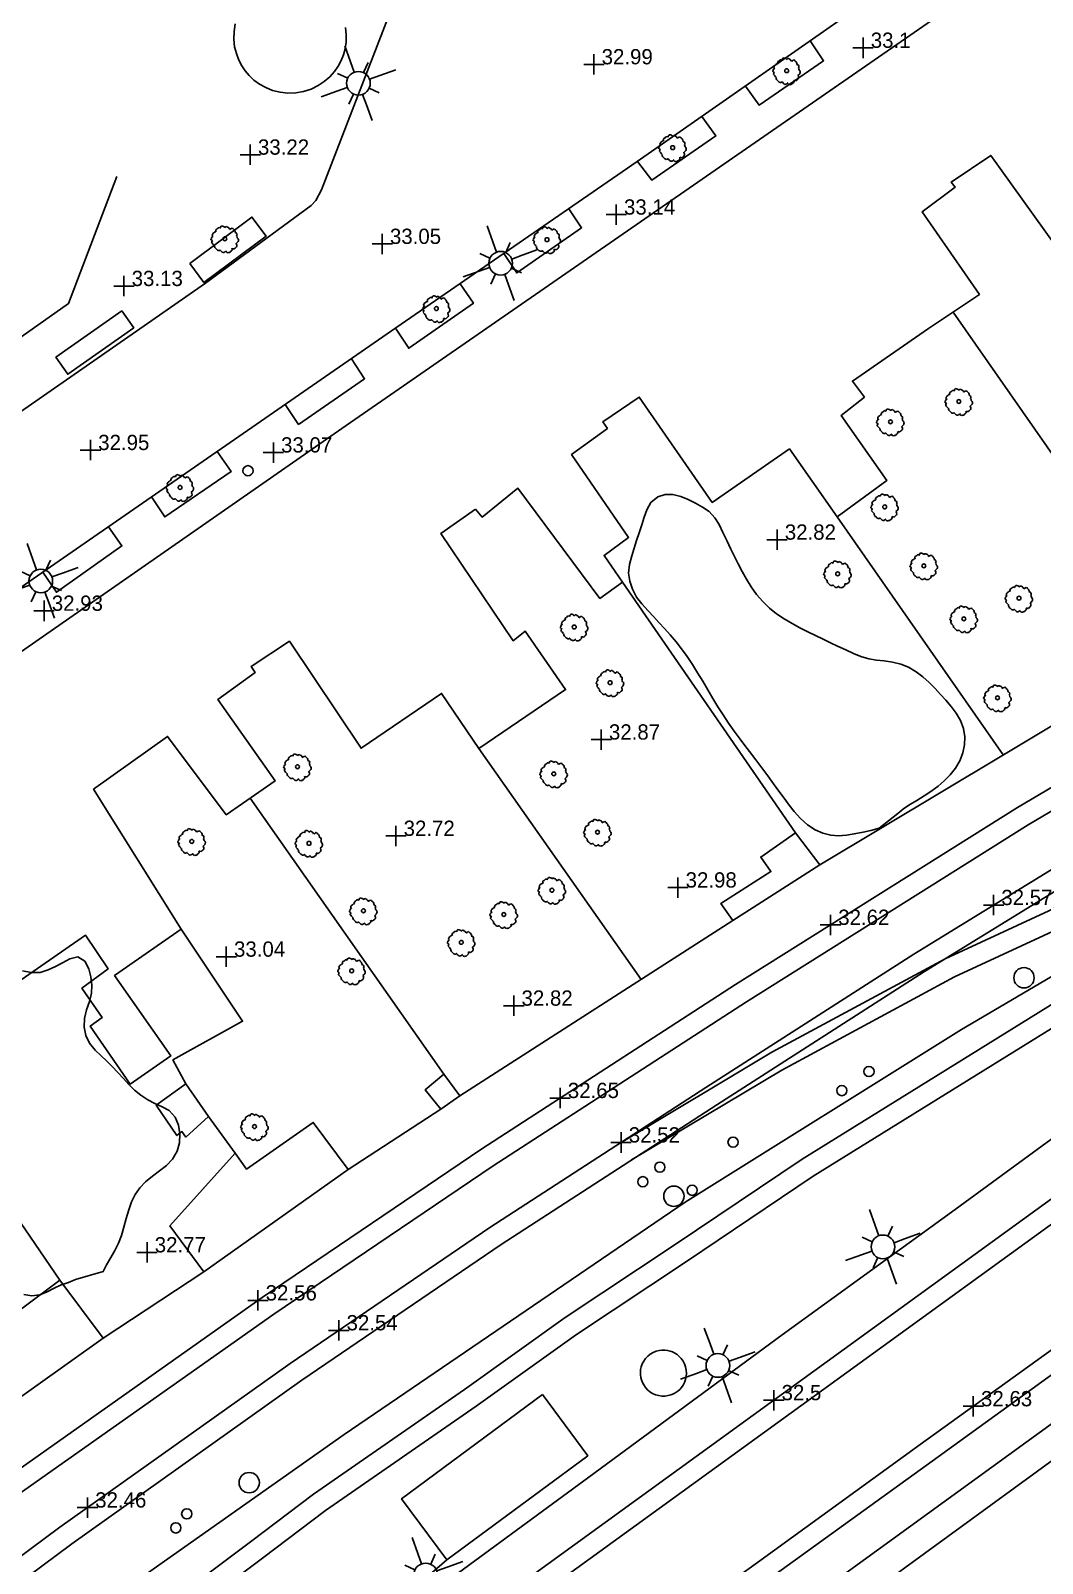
# Model space of a CAD drawing. Extents: x 471511 to 473316, y 4381952 to 4383346.
# Drawn here: x 472821.9 to 472871.5, y 4383103.2 to 4383178.4 of the extents above; entities that cross this region are included whole.
import ezdxf

# ---------------------------------------------------------------- set-up
doc = ezdxf.new("R2010")
doc.units = 0
doc.header["$LTSCALE"] = 4
doc.header["$MEASUREMENT"] = 0
doc.header["$PDMODE"] = 2
doc.header["$PDSIZE"] = 0.5
doc.layers.get('0').update_dxf_attribs({"linetype": 'CONTINUOUS'})
for name, color, linetype in [('222', 7, 'CONTINUOUS'), ('400', 7, 'CONTINUOUS'), ('410', 201, 'CONTINUOUS'), ('411', 12, 'CONTINUOUS'), ('440', 7, 'CONTINUOUS'), ('444', 7, 'CONTINUOUS'), ('505', 60, 'CONTINUOUS'), ('7101', 7, 'CONTINUOUS'), ('7202', 7, 'CONTINUOUS'), ('7400', 2, 'CONTINUOUS'), ('7440', 7, 'CONTINUOUS'), ('7515', 53, 'CONTINUOUS')]:
    doc.layers.add(name, color=color, linetype=linetype)

# ---------------------------------------------------------------- blocks, each defined once
blk = doc.blocks.new('POSTE')
at = {"color": 7}
blk.add_circle((0, 0), 0.5, dxfattribs=at)
blk = doc.blocks.new('FAROLA')
at = {"color": 7}
for p, q in [((0.43, 1.04), (0.75, 1.8)), ((-0.43, 1.04), (-0.22, 0.54)), ((0.43, 1.04), (0.22, 0.54)), ((-1.04, 0.43), (-1.8, 0.75)), ((-1.04, 0.43), (-0.54, 0.22)), ((1.04, 0.43), (0.54, 0.22)), ((-1.04, -0.43), (-0.54, -0.22)), ((-0.43, -1.04), (-0.22, -0.54)), ((0.43, -1.04), (0.22, -0.54)), ((1.04, -0.43), (0.54, -0.22)), ((1.04, -0.43), (1.8, -0.75)), ((-0.43, -1.04), (-0.75, -1.8))]:
    blk.add_line(p, q, dxfattribs=at)
blk.add_circle((0, 0), 0.58, dxfattribs=at)
blk = doc.blocks.new('ARBOL')
at = {"color": 3}
for p, q in [((-1.26, 0.07), (-1.27, -0.01)), ((-1.23, 0.15), (-1.26, 0.07)), ((-1.17, 0.24), (-1.23, 0.15)), ((-1.18, 0.48), (-1.21, 0.39)), ((-1.21, 0.39), (-1.2, 0.31)), ((-1.2, 0.31), (-1.16, 0.22)), ((-1.11, 0.55), (-1.18, 0.48)), ((-1.03, 0.59), (-1.11, 0.55)), ((-1.01, 0.67), (-1.03, 0.59)), ((-0.96, 0.76), (-1.01, 0.67)), ((-0.92, 0.97), (-0.96, 0.88)), ((-0.96, 0.88), (-0.96, 0.7)), ((-0.85, 1.04), (-0.92, 0.97)), ((-0.77, 1.08), (-0.85, 1.04)), ((-0.7, 1.09), (-0.77, 1.08)), ((-0.5, 1.09), (-0.7, 1.09)), ((-0.49, 1.11), (-0.5, 1.08)), ((-0.46, 1.23), (-0.49, 1.11)), ((-0.38, 1.32), (-0.46, 1.23)), ((-0.31, 1.35), (-0.38, 1.32)), ((-0.23, 1.36), (-0.31, 1.35)), ((-0.11, 1.36), (-0.23, 1.36)), ((0, 1.35), (-0.11, 1.36)), ((0.07, 1.26), (0, 1.35)), ((0.12, 1.18), (0.07, 1.26)), ((0.17, 1.25), (0.12, 1.16)), ((0.12, 1.16), (0.12, 1.16)), ((0.24, 1.31), (0.17, 1.25)), ((0.32, 1.32), (0.24, 1.31)), ((0.39, 1.31), (0.32, 1.32)), ((0.55, 1.31), (0.39, 1.31)), ((0.62, 1.26), (0.55, 1.31)), ((0.7, 1.22), (0.62, 1.26)), ((0.76, 1.14), (0.7, 1.22)), ((0.77, 0.97), (0.7, 0.98)), ((0.77, 1.05), (0.76, 1.14)), ((0.77, 0.97), (0.77, 1.05)), ((0.86, 0.95), (0.77, 0.97)), ((0.96, 0.93), (0.86, 0.95)), ((1.03, 0.87), (0.96, 0.93)), ((1.07, 0.79), (1.03, 0.87)), ((1.08, 0.7), (1.07, 0.79)), ((1.1, 0.49), (1.07, 0.51)), ((1.08, 0.6), (1.08, 0.7)), ((1.09, 0.52), (1.08, 0.6)), ((1.17, 0.48), (1.1, 0.49)), ((1.25, 0.41), (1.17, 0.48)), ((1.29, 0.32), (1.25, 0.41)), ((1.3, 0.24), (1.29, 0.32)), ((1.3, 0.15), (1.3, 0.24)), ((1.31, 0.06), (1.3, 0.15)), ((1.31, -0.03), (1.31, 0.06)), ((-1.27, -0.01), (-1.26, -0.13)), ((-1.26, -0.13), (-1.26, -0.21)), ((-1.26, -0.21), (-1.23, -0.3)), ((-1.23, -0.3), (-1.16, -0.32)), ((-1.16, -0.32), (-1.08, -0.34)), ((-1.08, -0.34), (-1.01, -0.35)), ((-1.01, -0.35), (-0.95, -0.35)), ((-0.96, -0.38), (-1.01, -0.49)), ((-1.01, -0.49), (-1, -0.58)), ((-1, -0.58), (-0.96, -0.66)), ((-0.96, -0.66), (-0.96, -0.74)), ((-0.96, -0.74), (-0.88, -0.8)), ((-0.88, -0.8), (-0.8, -0.81)), ((-0.8, -0.81), (-0.72, -0.81)), ((-0.76, -0.81), (-0.75, -0.9)), ((-0.75, -0.9), (-0.73, -0.98)), ((-0.73, -0.98), (-0.68, -1.07)), ((-0.68, -1.07), (-0.61, -1.15)), ((-0.61, -1.15), (-0.53, -1.14)), ((-0.53, -1.14), (-0.45, -1.12)), ((-0.45, -1.12), (-0.37, -1.07)), ((-0.37, -1.05), (-0.37, -1.15)), ((-0.37, -1.15), (-0.27, -1.21)), ((-0.27, -1.21), (-0.19, -1.22)), ((-0.19, -1.22), (-0.07, -1.22)), ((-0.07, -1.22), (0.01, -1.25)), ((0.01, -1.25), (0.08, -1.22)), ((0.08, -1.22), (0.16, -1.16)), ((0.16, -1.16), (0.18, -1.08)), ((0.18, -1.11), (0.25, -1.15)), ((0.25, -1.15), (0.32, -1.16)), ((0.32, -1.16), (0.4, -1.16)), ((0.4, -1.16), (0.47, -1.18)), ((0.47, -1.18), (0.55, -1.16)), ((0.55, -1.16), (0.62, -1.14)), ((0.62, -1.14), (0.7, -1.09)), ((0.7, -1.09), (0.75, -0.93)), ((0.78, -0.99), (0.74, -0.96)), ((0.85, -0.98), (0.78, -0.99)), ((0.93, -0.93), (0.85, -0.98)), ((1.02, -0.92), (0.93, -0.93)), ((1.06, -0.69), (0.98, -0.69)), ((1.06, -0.85), (1.02, -0.92)), ((1.03, -0.69), (1.05, -0.77)), ((1.05, -0.77), (1.06, -0.85)), ((1.13, -0.65), (1.06, -0.69)), ((1.2, -0.61), (1.13, -0.65)), ((1.2, -0.21), (1.27, -0.14)), ((1.2, -0.6), (1.21, -0.59)), ((1.22, -0.31), (1.21, -0.23)), ((1.21, -0.41), (1.22, -0.31)), ((1.21, -0.51), (1.21, -0.41)), ((1.21, -0.59), (1.21, -0.51)), ((1.27, -0.14), (1.31, -0.03))]:
    blk.add_line(p, q, dxfattribs=at)
at = {"color": 25}
blk.add_circle((0, 0), 0.19, dxfattribs=at)
blk = doc.blocks.new('MOJON')
blk.add_circle((0, 0), 0.25)
blk = doc.blocks.new('COTA')
at = {"color": 7}
blk.add_point((0, 0), dxfattribs=at)

msp = doc.modelspace()

# ---------------------------------------------------------------- linework, layer by layer
at = {"layer": '222'}
for points in [[(472815.189, 4383103.31, 32.518), (472820.44, 4383107.182, 32.453), (472833.226, 4383116.214, 32.563), (472844.002, 4383123.513, 32.672), (472856.458, 4383131.572, 32.61), (472870.294, 4383140.259, 32.641), (472885.583, 4383149.289, 32.727), (472903.059, 4383159.114, 32.704), (472919.701, 4383167.943, 32.75), (472942.902, 4383179.392, 32.837), (472966.181, 4383189.915, 32.782), (472988.746, 4383199.301, 32.829), (473016.248, 4383209.621, 32.797), (473040.034, 4383217.673, 32.86), (473065.823, 4383226.123, 32.891), (473090.283, 4383234.048, 32.97), (473100.153, 4383237.22, 32.97)], [(472815.832, 4383102.542, 32.517), (472821.025, 4383106.371, 32.453), (472833.795, 4383115.391, 32.562), (472844.554, 4383122.68, 32.672), (472856.995, 4383130.729, 32.61), (472870.814, 4383139.405, 32.641), (472886.082, 4383148.422, 32.727), (472903.539, 4383158.237, 32.704), (472920.157, 4383167.053, 32.751), (472943.329, 4383178.488, 32.837), (472966.579, 4383188.997, 32.782), (472989.113, 4383198.371, 32.829), (473016.584, 4383208.679, 32.797), (473040.35, 4383216.724, 32.86), (473066.132, 4383225.172, 32.891), (473090.59, 4383233.096, 32.97), (473102.449, 4383236.907, 32.97)], [(473103.439, 4383234.66, 32.954), (473088.982, 4383229.896, 32.829), (473081.053, 4383227.431, 32.938), (473067.068, 4383222.928, 32.829), (473051.401, 4383217.837, 32.891), (473036.984, 4383213.058, 32.891), (473016.232, 4383205.976, 32.75), (472996.513, 4383198.642, 32.79), (472977.567, 4383191.102, 32.758), (472955.586, 4383181.467, 32.68), (472933.17, 4383170.871, 32.68), (472916.952, 4383162.593, 32.657), (472899.552, 4383153.194, 32.476), (472879.884, 4383142.082, 32.57), (472865.208, 4383133.066, 32.57), (472854.998, 4383126.517, 32.539), (472844.4, 4383119.644, 32.492), (472834.597, 4383112.974, 32.555), (472823.295, 4383104.936, 32.445), (472817.458, 4383100.596, 32.418)], [(473103.752, 4383233.71, 32.954), (473089.287, 4383228.943, 32.829), (473081.355, 4383226.478, 32.938), (473067.375, 4383221.976, 32.829), (473051.713, 4383216.887, 32.891), (473037.303, 4383212.11, 32.891), (473016.568, 4383205.034, 32.751), (472996.872, 4383197.709, 32.79), (472977.952, 4383190.179, 32.758), (472956.001, 4383180.556, 32.68), (472933.611, 4383169.973, 32.68), (472917.417, 4383161.708, 32.656), (472900.036, 4383152.319, 32.476), (472880.392, 4383141.22, 32.57), (472865.74, 4383132.219, 32.57), (472855.54, 4383125.676, 32.539), (472844.954, 4383118.811, 32.492), (472835.168, 4383112.153, 32.555), (472823.883, 4383104.127, 32.445), (472818.101, 4383099.827, 32.418)], [(472974.716, 4383159.252, 32.49), (472965.225, 4383158.704, 32.381), (472957.964, 4383158.29, 32.412), (472952.87, 4383157.729, 32.412), (472948.175, 4383156.918, 32.381), (472939.803, 4383155.472, 32.381), (472933.333, 4383154.203, 32.428), (472929.49, 4383153.423, 32.365), (472927.559, 4383152.965, 32.349), (472925.4, 4383152.433, 32.396), (472922.67, 4383151.527, 32.396), (472920.651, 4383150.853, 32.396), (472917.165, 4383149.547, 32.506), (472912.075, 4383147.289, 32.428), (472908.906, 4383145.814, 32.428), (472906.492, 4383144.594, 32.428), (472902.279, 4383142.221, 32.428), (472899.952, 4383140.924, 32.6), (472896.396, 4383138.67, 32.576), (472891.741, 4383135.475, 32.576), (472884.684, 4383130.309, 32.545), (472875.807, 4383123.828, 32.514), (472871.202, 4383120.498, 32.451), (472840.652, 4383098.346, 32.561)], [(472974.773, 4383158.253, 32.49), (472965.282, 4383157.706, 32.381), (472958.047, 4383157.293, 32.412), (472953.01, 4383156.738, 32.412), (472948.345, 4383155.932, 32.381), (472939.984, 4383154.488, 32.381), (472933.529, 4383153.222, 32.428), (472929.705, 4383152.446, 32.365), (472927.794, 4383151.993, 32.349), (472925.677, 4383151.471, 32.395), (472922.986, 4383150.579, 32.396), (472920.985, 4383149.91, 32.397), (472917.543, 4383148.621, 32.505), (472912.489, 4383146.379, 32.428), (472909.343, 4383144.914, 32.428), (472906.963, 4383143.711, 32.428), (472902.768, 4383141.348, 32.428), (472900.464, 4383140.065, 32.6), (472896.947, 4383137.835, 32.576), (472892.32, 4383134.66, 32.576), (472885.274, 4383129.502, 32.545), (472876.395, 4383123.019, 32.514), (472871.789, 4383119.688, 32.451), (472841.239, 4383097.536, 32.561)], [(472950.393, 4383157.301, 32.395), (472946.466, 4383156.487, 32.453), (472943.94, 4383155.971, 32.453), (472941.407, 4383155.288, 32.381), (472938.476, 4383154.56, 32.424), (472935.54, 4383153.596, 32.439), (472932.258, 4383152.548, 32.453), (472929.883, 4383151.702, 32.439), (472927.283, 4383150.721, 32.439), (472924.733, 4383149.597, 32.439), (472921.255, 4383148, 32.439), (472918.375, 4383146.477, 32.453), (472915.729, 4383145.019, 32.439), (472913.413, 4383143.632, 32.453), (472906.643, 4383138.973, 32.439), (472903.129, 4383136.317, 32.569), (472898.571, 4383132.99, 32.555), (472892.337, 4383128.453, 32.613), (472882.894, 4383121.552, 32.497), (472875.051, 4383115.87, 32.562), (472865.521, 4383108.99, 32.649), (472857.529, 4383103.206, 32.649), (472844.113, 4383093.557, 32.563)], [(472950.596, 4383156.322, 32.395), (472946.668, 4383155.507, 32.453), (472944.171, 4383154.997, 32.453), (472941.658, 4383154.32, 32.381), (472938.753, 4383153.598, 32.424), (472935.848, 4383152.644, 32.439), (472932.578, 4383151.601, 32.453), (472930.227, 4383150.763, 32.439), (472927.661, 4383149.795, 32.439), (472925.144, 4383148.685, 32.439), (472921.698, 4383147.103, 32.439), (472918.85, 4383145.597, 32.453), (472916.227, 4383144.152, 32.439), (472913.954, 4383142.79, 32.453), (472907.228, 4383138.162, 32.44), (472903.725, 4383135.514, 32.569), (472899.16, 4383132.182, 32.555), (472892.926, 4383127.645, 32.613), (472883.482, 4383120.743, 32.497), (472875.637, 4383115.059, 32.562), (472866.107, 4383108.18, 32.649), (472858.114, 4383102.396, 32.649), (472844.703, 4383092.75, 32.563)], [(472850.839, 4383123.819, 32.521), (472858.243, 4383128.246, 32.505), (472866.752, 4383132.841, 32.57), (472874.478, 4383136.417, 32.476), (472886.843, 4383141.38, 32.617), (472894.645, 4383144.451, 32.602), (472898.494, 4383146.117, 32.602), (472902.409, 4383147.986, 32.57), (472908.176, 4383150.983, 32.523), (472910.428, 4383152.108, 32.602), (472916.163, 4383154.575, 32.555)], [(472913.572, 4383153.848, 32.545), (472900.989, 4383147.009, 32.577), (472890.969, 4383141.498, 32.514), (472879.688, 4383135.147, 32.561), (472873.424, 4383131.495, 32.498), (472859.724, 4383123.005, 32.53), (472853.494, 4383118.805, 32.498), (472848.093, 4383115.228, 32.467), (472843.154, 4383111.704, 32.467), (472835.738, 4383106.559, 32.467), (472832.643, 4383104.217, 32.467), (472829.83, 4383102.106, 32.467)], [(472851.352, 4383122.961, 32.521), (472858.737, 4383127.377, 32.505), (472867.2, 4383131.946, 32.57), (472874.874, 4383135.499, 32.477), (472887.212, 4383140.451, 32.617), (472895.027, 4383143.527, 32.602), (472898.908, 4383145.206, 32.602), (472902.855, 4383147.091, 32.57), (472908.63, 4383150.092, 32.524), (472910.849, 4383151.201, 32.601), (472916.528, 4383153.643, 32.555)], [(472914.052, 4383152.971, 32.545), (472901.468, 4383146.132, 32.577), (472891.455, 4383140.624, 32.514), (472880.185, 4383134.279, 32.561), (472873.939, 4383130.638, 32.498), (472860.267, 4383122.165, 32.53), (472854.05, 4383117.974, 32.498), (472848.659, 4383114.403, 32.467), (472843.729, 4383110.886, 32.467), (472836.325, 4383105.749, 32.467), (472833.245, 4383103.418, 32.467), (472830.432, 4383101.307, 32.467)]]:
    msp.add_polyline3d(points, dxfattribs=at)
at = {"layer": '400'}
for points in [[(472818.766, 4383146.084, 36.972), (472837.131, 4383158.861, 36.972), (472855.458, 4383171.543, 36.972), (472894.74, 4383198.737, 36.856)], [(472872.687, 4383167.11, 36.53), (472868.983, 4383172.265, 36.414), (472867.049, 4383170.962, 36.138), (472867.234, 4383170.709, 36.588), (472865.622, 4383169.499, 35.914), (472868.424, 4383165.442, 35.631), (472865.932, 4383163.778, 35.529), (472862.193, 4383161.193, 35.428), (472862.783, 4383160.408, 36.138), (472861.64, 4383159.496, 35.283), (472863.881, 4383156.309, 35.254), (472861.439, 4383154.531, 35.254), (472859.104, 4383157.859, 35.355), (472855.312, 4383155.237, 36.646), (472851.735, 4383160.406, 36.385), (472849.947, 4383159.199, 36.53), (472850.166, 4383158.868, 36.53), (472848.408, 4383157.586, 35.37), (472851.21, 4383153.521, 35.674), (472850.007, 4383152.632, 35.239), (472850.916, 4383151.322, 35.007), (472849.798, 4383150.528, 34.92), (472845.774, 4383155.932, 36.356), (472844.028, 4383154.513, 36.356), (472843.697, 4383154.898, 36.298)], [(472843.697, 4383154.898, 36.298), (472841.996, 4383153.715, 36.298), (472845.545, 4383148.449, 35.935), (472846.139, 4383148.91, 36.015), (472848.118, 4383146.046, 35.877), (472843.858, 4383143.158, 35.805), (472842.032, 4383145.864, 35.747), (472838.082, 4383143.167, 36.486), (472834.565, 4383148.424, 36.225), (472832.682, 4383147.176, 36.428), (472832.874, 4383146.882, 36.341), (472831.055, 4383145.568, 35.689), (472833.856, 4383141.565, 35.602), (472831.46, 4383139.907, 35.341), (472828.583, 4383143.747, 35.587), (472824.952, 4383141.155, 36.914), (472829.254, 4383134.283, 35.058), (472825.976, 4383132.009, 35.058), (472828.735, 4383128.068, 34.754), (472826.752, 4383126.689, 34.674), (472824.785, 4383129.532, 34.609), (472825.373, 4383129.957, 34.623), (472824.38, 4383131.393, 34.623), (472825.663, 4383132.34, 34.971), (472824.549, 4383134.001, 35.044), (472820.802, 4383131.398, 36.494)]]:
    msp.add_polyline3d(points, dxfattribs=at)
for points in [[(472860.601, 4383137.447, 34.58), (472856.325, 4383134.721, 33.797), (472855.739, 4383135.553, 33.913), (472858.19, 4383137.12, 34.449), (472857.697, 4383137.826, 34.449), (472859.407, 4383139.016, 34.609)], [(472842.147, 4383127.178, 34.906), (472842.933, 4383126.112, 34.906), (472841.992, 4383125.449, 34.891), (472841.22, 4383126.399, 34.775)], [(472830.583, 4383125.091, 34.614), (472829.476, 4383126.693, 34.527), (472828.022, 4383125.651, 34.28), (472829.043, 4383124.159, 34.295), (472829.288, 4383124.353, 34.338), (472829.479, 4383124.086, 34.338)], [(472837.452, 4383122.487, 35.769), (472830.355, 4383117.475, 34.427), (472828.693, 4383119.731, 34.007), (472831.892, 4383123.303, 34.601), (472832.455, 4383122.505, 34.601), (472835.732, 4383124.809, 34.906)], [(472825.423, 4383114.219, 34.645), (472816.794, 4383108.076, 34.601), (472815.312, 4383110.222, 34.601), (472816.324, 4383110.927, 34.601), (472813.332, 4383115.138, 35.268), (472818.965, 4383119.369, 35.268), (472821.349, 4383115.605, 34.34), (472823.29, 4383117.059, 34.369)], [(472846.986, 4383111.443, 36.14), (472840.069, 4383106.335, 36.14), (472842.284, 4383103.336, 35.184), (472849.201, 4383108.443, 35.263)]]:
    msp.add_polyline3d(points, close=True, dxfattribs=at)
at = {"layer": '410'}
for points in [[(472826.093, 4383171.236, 35.487), (472823.72, 4383164.992, 34.979), (472818.471, 4383161.309, 35.139)], [(472867.136, 4383164.582, 34.418), (472878.555, 4383148.22, 34.432)], [(472903.827, 4383162.542, 34.507), (472887.439, 4383153.494, 34.536), (472878.519, 4383148.199, 34.645), (472869.521, 4383142.797, 34.5), (472860.601, 4383137.447, 34.522)], [(472861.439, 4383154.531, 34.483), (472869.598, 4383142.843, 34.664)], [(472850.916, 4383151.322, 34.541), (472859.407, 4383139.016, 34.759)], [(472843.858, 4383143.158, 34.657), (472851.82, 4383131.825, 34.672)], [(472832.636, 4383140.721, 34.657), (472842.147, 4383127.178, 34.715)], [(472829.254, 4383134.283, 34.759), (472832.264, 4383129.773, 34.715), (472828.842, 4383127.871, 34.686), (472829.476, 4383126.693, 34.657)], [(472856.325, 4383134.721, 34.253), (472842.933, 4383126.112, 34.413)], [(472874.704, 4383133.573, 34.049), (472867.556, 4383129.369, 34.049), (472853.98, 4383120.892, 33.955), (472837.245, 4383109.481, 34.206), (472824.046, 4383100.18, 33.877)], [(472816.785, 4383126.578, 34.541), (472823.29, 4383117.059, 34.541)], [(472841.992, 4383125.449, 34.833), (472837.452, 4383122.487, 34.746)], [(472830.583, 4383125.091, 34.657), (472831.892, 4383123.303, 34.657)], [(472830.355, 4383117.475, 34.645), (472825.423, 4383114.219, 34.79)]]:
    msp.add_polyline3d(points, dxfattribs=at)
at = {"layer": '411'}
for points in [[(472899.362, 4383209.769, 33.497), (472898.61, 4383209.923, 33.511), (472898.121, 4383209.849, 33.511), (472897.336, 4383209.314, 33.511), (472897.053, 4383208.963, 33.511), (472896.831, 4383208.328, 33.497), (472894.366, 4383201.626, 33.446), (472888.816, 4383197.781, 33.272), (472874.18, 4383187.643, 33.265), (472862.352, 4383179.443, 33.17), (472851.632, 4383171.962, 33.04), (472839.789, 4383163.799, 33.083), (472822.405, 4383151.773, 32.902), (472800.104, 4383136.339, 32.953)], [(472812.046, 4383153.212, 32.891), (472830.438, 4383166.002, 32.986), (472835.623, 4383169.805, 33.044), (472835.861, 4383170.048, 32.942), (472836.134, 4383170.582, 32.957), (472839.43, 4383179.086, 33.123), (472839.508, 4383179.436, 33.098)], [(472831.905, 4383178.724, 33.055), (472831.843, 4383178.344, 33.055), (472831.833, 4383177.968, 33.056), (472831.873, 4383177.604, 33.057), (472831.956, 4383177.263, 33.059), (472832.076, 4383176.949, 33.062), (472832.224, 4383176.666, 33.065), (472832.393, 4383176.416, 33.068), (472832.588, 4383176.186, 33.072), (472832.821, 4383175.968, 33.076), (472833.091, 4383175.768, 33.08), (472833.398, 4383175.596, 33.085), (472833.738, 4383175.46, 33.091), (472834.103, 4383175.369, 33.097), (472834.485, 4383175.327, 33.103), (472834.874, 4383175.34, 33.108), (472835.258, 4383175.407, 33.114), (472835.625, 4383175.526, 33.119), (472835.967, 4383175.692, 33.124), (472836.274, 4383175.897, 33.128), (472836.542, 4383176.132, 33.132), (472836.769, 4383176.388, 33.134), (472836.953, 4383176.656, 33.137), (472837.097, 4383176.927, 33.138), (472837.208, 4383177.204, 33.139), (472837.291, 4383177.506, 33.14), (472837.341, 4383177.833, 33.139), (472837.351, 4383178.179, 33.139), (472837.315, 4383178.539, 33.137)], [(472856.942, 4383175.667, 33.105), (472857.613, 4383174.738, 33.054), (472860.781, 4383176.911, 33.054), (472860.118, 4383177.884, 33.143)], [(472851.652, 4383171.976, 33.04), (472852.344, 4383171.054, 33.069), (472855.485, 4383173.225, 33.105), (472854.811, 4383174.181, 33.079)], [(472845.088, 4383167.452, 33.064), (472845.716, 4383166.498, 33.064), (472848.898, 4383168.714, 33.064), (472848.274, 4383169.647, 33.052)], [(472839.771, 4383163.787, 33.083), (472840.42, 4383162.805, 33.054), (472843.595, 4383165.012, 33.04), (472842.934, 4383165.967, 33.072)], [(472834.349, 4383160.036, 33.027), (472835.009, 4383159.062, 33.07), (472838.247, 4383161.303, 33.056), (472837.607, 4383162.29, 33.061)], [(472827.796, 4383155.502, 32.958), (472828.441, 4383154.521, 32.929), (472831.699, 4383156.753, 32.929), (472831.015, 4383157.73, 32.992)], [(472822.466, 4383151.815, 32.903), (472823.127, 4383150.825, 32.961), (472826.338, 4383153.1, 32.975), (472825.687, 4383154.043, 32.936)], [(472861.873, 4383063.14, 32.526), (472861.115, 4383062.568, 32.526), (472860.74, 4383062.344, 32.526), (472860.262, 4383062.221, 32.526), (472859.821, 4383062.313, 32.526), (472859.405, 4383062.62, 32.613), (472858.952, 4383063.112, 32.613), (472842.909, 4383085.071, 32.54), (472841.76, 4383086.607, 32.569), (472841.536, 4383087.004, 32.613), (472841.585, 4383087.559, 32.613), (472841.814, 4383087.911, 32.613), (472842.225, 4383088.289, 32.664), (472843.756, 4383089.389, 32.569), (472861.049, 4383102.096, 32.54), (472885.838, 4383120.072, 32.627), (472899.932, 4383130.37, 32.627), (472900.732, 4383130.569, 32.627), (472901.452, 4383130.328, 32.627), (472902.359, 4383129.181, 32.627), (472903.131, 4383128.112, 32.627), (472906.8, 4383130.715, 32.627), (472898.745, 4383142.607, 32.627)], [(472888.689, 4383136.793, 32.693), (472888.95, 4383136.449, 32.562), (472881.936, 4383131.284, 32.548), (472867.056, 4383120.395, 32.533), (472858.752, 4383114.375, 32.526), (472849.258, 4383107.392, 32.54), (472839.286, 4383100.074, 32.511), (472838.971, 4383100.458, 32.584), (472842.284, 4383103.336, 32.613)]]:
    msp.add_polyline3d(points, dxfattribs=at)
for points in [[(472829.668, 4383166.966, 33.102), (472832.718, 4383169.238, 33.087), (472833.415, 4383168.301, 32.928), (472830.365, 4383166.029, 32.942)], [(472826.335, 4383164.642, 33.058), (472823.097, 4383162.363, 33.058), (472823.685, 4383161.528, 33.044), (472826.923, 4383163.806, 33.044)]]:
    msp.add_polyline3d(points, close=True, dxfattribs=at)
at = {"layer": '440'}
msp.add_polyline3d([(472853.627, 4383111.62, 35.785), (472853.719, 4383111.703, 35.791), (472853.805, 4383111.8, 35.799), (472853.884, 4383111.913, 35.807), (472853.951, 4383112.04, 35.815), (472854.002, 4383112.181, 35.823), (472854.036, 4383112.331, 35.832), (472854.048, 4383112.488, 35.84), (472854.038, 4383112.647, 35.847), (472854.007, 4383112.803, 35.854), (472853.953, 4383112.952, 35.86), (472853.882, 4383113.089, 35.865), (472853.794, 4383113.213, 35.868), (472853.695, 4383113.32, 35.871), (472853.587, 4383113.409, 35.872), (472853.476, 4383113.482, 35.873), (472853.363, 4383113.538, 35.872), (472853.249, 4383113.58, 35.871), (472853.124, 4383113.611, 35.869), (472852.99, 4383113.627, 35.866), (472852.848, 4383113.628, 35.862), (472852.701, 4383113.609, 35.857), (472852.554, 4383113.57, 35.851), (472852.409, 4383113.51, 35.844), (472852.273, 4383113.429, 35.836), (472852.149, 4383113.329, 35.827), (472852.04, 4383113.213, 35.819), (472851.95, 4383113.085, 35.81), (472851.88, 4383112.95, 35.801), (472851.831, 4383112.811, 35.793), (472851.801, 4383112.672, 35.785), (472851.788, 4383112.537, 35.778), (472851.792, 4383112.409, 35.772), (472851.808, 4383112.289, 35.766), (472851.839, 4383112.167, 35.761), (472851.886, 4383112.042, 35.756), (472851.951, 4383111.918, 35.752), (472852.034, 4383111.798, 35.748), (472852.136, 4383111.687, 35.746), (472852.255, 4383111.587, 35.744), (472852.389, 4383111.503, 35.744), (472852.535, 4383111.439, 35.745), (472852.689, 4383111.395, 35.747), (472852.845, 4383111.374, 35.75), (472852.999, 4383111.374, 35.755), (472853.147, 4383111.394, 35.76), (472853.286, 4383111.432, 35.766), (472853.413, 4383111.485, 35.772), (472853.527, 4383111.548, 35.778)], close=True, dxfattribs=at)
at = {"layer": '444'}
msp.add_polyline3d([(472872.418, 4383048.693, 38.086), (472843.91, 4383087.749, 38.297), (472900.759, 4383129.167, 38.446), (472929.105, 4383089.919, 38.243)], close=True, dxfattribs=at)
at = {"layer": '505'}
msp.add_polyline3d([(472863.506, 4383139.251, 34.707), (472863.101, 4383139.133, 34.707), (472862.723, 4383139.059, 34.707), (472862.285, 4383138.969, 34.707), (472861.903, 4383138.907, 34.707), (472861.514, 4383138.879, 34.707), (472861.127, 4383138.899, 34.707), (472860.74, 4383139, 34.707), (472860.359, 4383139.171, 34.707), (472859.994, 4383139.418, 34.707), (472859.652, 4383139.718, 34.707), (472859.342, 4383140.072, 34.707), (472859.091, 4383140.382, 34.707), (472858.842, 4383140.716, 34.707), (472858.585, 4383141.064, 34.707), (472858.317, 4383141.428, 34.707), (472858.037, 4383141.812, 34.707), (472857.745, 4383142.206, 34.707), (472857.447, 4383142.606, 34.707), (472857.145, 4383143.006, 34.707), (472856.919, 4383143.307, 34.707), (472856.689, 4383143.608, 34.707), (472856.395, 4383144.008, 34.707), (472856.11, 4383144.403, 34.707), (472855.843, 4383144.803, 34.707), (472855.588, 4383145.204, 34.707), (472855.338, 4383145.616, 34.707), (472855.094, 4383146.034, 34.707), (472854.846, 4383146.456, 34.707), (472854.596, 4383146.868, 34.707), (472854.341, 4383147.276, 34.707), (472854.08, 4383147.667, 34.707), (472853.812, 4383148.043, 34.707), (472853.537, 4383148.397, 34.707), (472853.253, 4383148.731, 34.707), (472852.97, 4383149.05, 34.707), (472852.693, 4383149.343, 34.707), (472852.425, 4383149.634, 34.707), (472852.17, 4383149.916, 34.707), (472851.865, 4383150.259, 34.707), (472851.592, 4383150.59, 34.707), (472851.395, 4383150.974, 34.707), (472851.269, 4383151.366, 34.707), (472851.212, 4383151.769, 34.707), (472851.258, 4383152.187, 34.707), (472851.361, 4383152.619, 34.707), (472851.474, 4383152.99, 34.707), (472851.6, 4383153.372, 34.707), (472851.728, 4383153.748, 34.707), (472851.852, 4383154.129, 34.707), (472851.971, 4383154.509, 34.707), (472852.102, 4383154.869, 34.707), (472852.301, 4383155.24, 34.707), (472852.637, 4383155.518, 34.707), (472852.999, 4383155.628, 34.707), (472853.388, 4383155.622, 34.707), (472853.773, 4383155.522, 34.707), (472854.135, 4383155.373, 34.707), (472854.49, 4383155.195, 34.707), (472854.838, 4383155.009, 34.707), (472855.165, 4383154.786, 34.707), (472855.442, 4383154.477, 34.707), (472855.646, 4383154.144, 34.707), (472855.837, 4383153.767, 34.707), (472856.03, 4383153.361, 34.707), (472856.233, 4383152.936, 34.707), (472856.4, 4383152.585, 34.707), (472856.583, 4383152.22, 34.707), (472856.778, 4383151.847, 34.707), (472856.99, 4383151.467, 34.707), (472857.23, 4383151.088, 34.707), (472857.494, 4383150.72, 34.707), (472857.792, 4383150.375, 34.707), (472858.117, 4383150.052, 34.707), (472858.473, 4383149.764, 34.707), (472858.85, 4383149.524, 34.707), (472859.232, 4383149.296, 34.707), (472859.611, 4383149.081, 34.707), (472859.999, 4383148.881, 34.707), (472860.387, 4383148.698, 34.707), (472860.763, 4383148.519, 34.707), (472861.123, 4383148.349, 34.707), (472861.463, 4383148.184, 34.707), (472861.863, 4383147.996, 34.707), (472862.244, 4383147.822, 34.707), (472862.615, 4383147.67, 34.707), (472862.992, 4383147.562, 34.707), (472863.371, 4383147.496, 34.707), (472863.758, 4383147.453, 34.707), (472864.16, 4383147.396, 34.707), (472864.564, 4383147.302, 34.707), (472864.953, 4383147.143, 34.707), (472865.316, 4383146.928, 34.707), (472865.654, 4383146.68, 34.707), (472865.967, 4383146.399, 34.707), (472866.253, 4383146.106, 34.707), (472866.522, 4383145.814, 34.707), (472866.774, 4383145.532, 34.707), (472867.048, 4383145.213, 34.707), (472867.288, 4383144.893, 34.707), (472867.492, 4383144.539, 34.707), (472867.646, 4383144.133, 34.707), (472867.705, 4383143.733, 34.707), (472867.703, 4383143.331, 34.707), (472867.617, 4383142.939, 34.707), (472867.467, 4383142.558, 34.707), (472867.252, 4383142.191, 34.707), (472866.989, 4383141.859, 34.707), (472866.698, 4383141.568, 34.707), (472866.396, 4383141.313, 34.707), (472866.042, 4383141.05, 34.722), (472865.719, 4383140.831, 34.765), (472865.363, 4383140.613, 34.816), (472865.037, 4383140.422, 34.823), (472864.723, 4383140.211, 34.809), (472864.419, 4383139.97, 34.809)], close=True, dxfattribs=at)
msp.add_polyline3d([(472821.458, 4383132.25, 34.758), (472821.891, 4383132.171, 34.758), (472822.328, 4383132.169, 34.758), (472822.728, 4383132.287, 34.758), (472823.086, 4383132.46, 34.758), (472823.428, 4383132.634, 34.758), (472823.791, 4383132.827, 34.758), (472824.168, 4383132.932, 34.758), (472824.527, 4383132.717, 34.758), (472824.709, 4383132.348, 34.758), (472824.815, 4383131.952, 34.758), (472824.864, 4383131.542, 34.758), (472824.839, 4383131.144, 34.758), (472824.741, 4383130.748, 34.758), (472824.606, 4383130.333, 34.758), (472824.507, 4383129.913, 34.744), (472824.489, 4383129.481, 34.671), (472824.574, 4383129.066, 34.584), (472824.754, 4383128.691, 34.483), (472825.03, 4383128.358, 34.425), (472825.309, 4383128.093, 34.374), (472825.599, 4383127.816, 34.338), (472825.88, 4383127.533, 34.33), (472826.147, 4383127.247, 34.323), (472826.415, 4383126.956, 34.309), (472826.682, 4383126.666, 34.294), (472826.964, 4383126.389, 34.294), (472827.268, 4383126.14, 34.294), (472827.604, 4383125.92, 34.294), (472827.957, 4383125.732, 34.294), (472828.32, 4383125.568, 34.294), (472828.665, 4383125.389, 34.294), (472828.956, 4383125.069, 34.294), (472829.111, 4383124.667, 34.294), (472829.185, 4383124.237, 34.294), (472829.167, 4383123.805, 34.294), (472829.048, 4383123.386, 34.294), (472828.83, 4383123.009, 34.294), (472828.534, 4383122.693, 34.294), (472828.19, 4383122.424, 34.294), (472827.833, 4383122.165, 34.28), (472827.497, 4383121.892, 34.251), (472827.213, 4383121.591, 34.222), (472826.984, 4383121.266, 34.207), (472826.81, 4383120.906, 34.207), (472826.673, 4383120.51, 34.222), (472826.552, 4383120.093, 34.251), (472826.434, 4383119.667, 34.338), (472826.312, 4383119.26, 34.439), (472826.174, 4383118.886, 34.541), (472825.999, 4383118.514, 34.599), (472825.793, 4383118.168, 34.599), (472825.591, 4383117.821, 34.606), (472825.426, 4383117.481, 34.613), (472824.068, 4383117.088, 34.49), (472823.718, 4383116.954, 34.49), (472823.364, 4383116.828, 34.49), (472823.014, 4383116.667, 34.49), (472822.672, 4383116.485, 34.49), (472822.304, 4383116.345, 34.49), (472821.918, 4383116.292, 34.49), (472821.533, 4383116.356, 34.49)], dxfattribs=at)

# ---------------------------------------------------------------- block references
at = {"layer": '7101'}
for p in [(472862.714, 4383177.547, 33.1), (472849.506, 4383176.738, 32.986), (472832.638, 4383172.304, 33.22), (472850.603, 4383169.361, 33.143), (472839.115, 4383167.922, 33.051), (472826.44, 4383165.856, 33.133), (472824.797, 4383157.805, 32.949), (472833.772, 4383157.684, 33.071), (472858.496, 4383153.407, 32.817), (472822.518, 4383149.915, 32.926), (472849.864, 4383143.594, 32.868), (472839.787, 4383138.867, 32.723), (472853.628, 4383136.332, 32.984), (472869.123, 4383135.471, 32.57), (472861.118, 4383134.498, 32.62), (472831.463, 4383132.938, 33.042), (472845.575, 4383130.534, 32.824), (472847.846, 4383126, 32.653), (472850.839, 4383123.819, 32.521), (472827.571, 4383118.426, 32.766), (472833.016, 4383116.066, 32.561), (472836.987, 4383114.6, 32.539), (472858.337, 4383111.169, 32.497), (472868.127, 4383110.871, 32.625), (472824.65, 4383105.9, 32.458)]:
    msp.add_blockref('COTA', p, dxfattribs=at)
at = {"layer": '7202', "rotation": 222.6000043791743}
for p in [(472870.616, 4383131.906, 32.494), (472853.43, 4383121.18, 32.408), (472832.587, 4383107.124, 32.263)]:
    msp.add_blockref('POSTE', p, dxfattribs=at)
at = {"layer": '7400', "rotation": 222.6000043791743}
for p in [(472837.949, 4383175.809, 32.986), (472844.928, 4383166.976, 33.16), (472822.359, 4383151.381, 32.746), (472863.691, 4383118.696, 32.755), (472855.592, 4383112.876, 32.689), (472841.248, 4383102.595, 32.675)]:
    msp.add_blockref('FAROLA', p, dxfattribs=at)
at = {"layer": '7440', "rotation": 222.6000043791743}
for p in [(472832.528, 4383156.792, 33.138), (472863.007, 4383127.307, 32.814), (472861.675, 4383126.366, 32.799), (472856.335, 4383123.839, 32.466), (472852.745, 4383122.61, 32.756), (472851.908, 4383121.894, 32.553), (472854.328, 4383121.474, 32.611), (472829.522, 4383105.594, 32.524), (472828.983, 4383104.902, 33.408)]:
    msp.add_blockref('MOJON', p, dxfattribs=at)
at = {"layer": '7515', "xscale": 0.5, "yscale": 0.5, "zscale": 0.5, "rotation": 222.6000043791743}
for p in [(472858.968, 4383176.425, 36.371), (472853.37, 4383172.649, 35.596), (472831.393, 4383168.177, 36.052), (472847.203, 4383168.134, 36.241), (472841.775, 4383164.75, 35.893), (472867.417, 4383160.19, 34.925), (472864.061, 4383159.192, 35.889), (472829.194, 4383155.971, 35.98), (472863.78, 4383155.016, 34.693), (472861.469, 4383151.731, 35.657), (472865.701, 4383152.122, 34.026), (472870.372, 4383150.534, 34.359), (472867.662, 4383149.524, 34.867), (472848.541, 4383149.121, 34.773), (472850.301, 4383146.388, 34.707), (472869.316, 4383145.643, 34.512), (472834.96, 4383142.262, 34.671), (472847.536, 4383141.915, 34.99), (472849.684, 4383139.05, 35.019), (472829.769, 4383138.598, 36.143), (472835.523, 4383138.502, 34.932), (472847.445, 4383136.201, 35.396), (472838.194, 4383135.193, 34.867), (472845.083, 4383135.009, 35.679), (472842.997, 4383133.641, 35.708), (472837.617, 4383132.245, 34.149), (472832.847, 4383124.6, 35.541)]:
    msp.add_blockref('ARBOL', p, dxfattribs=at)

# ---------------------------------------------------------------- texts
at = {"layer": '7101'}
for s, p in [('33.1', (472863.094, 4383177.547, 33.1)), ('32.99', (472849.886, 4383176.738, 32.99)), ('33.22', (472833.018, 4383172.304, 33.22)), ('33.14', (472850.983, 4383169.361, 33.14)), ('33.05', (472839.495, 4383167.922, 33.05)), ('33.13', (472826.82, 4383165.856, 33.13)), ('32.95', (472825.177, 4383157.805, 32.95)), ('33.07', (472834.152, 4383157.684, 33.07)), ('32.82', (472858.876, 4383153.407, 32.82)), ('32.93', (472822.898, 4383149.915, 32.93)), ('32.87', (472850.244, 4383143.594, 32.87)), ('32.72', (472840.167, 4383138.867, 32.72)), ('32.98', (472854.008, 4383136.332, 32.98)), ('32.57', (472869.503, 4383135.471, 32.57)), ('32.62', (472861.498, 4383134.498, 32.62)), ('33.04', (472831.843, 4383132.938, 33.04)), ('32.82', (472845.955, 4383130.534, 32.82)), ('32.65', (472848.226, 4383126, 32.65)), ('32.52', (472851.219, 4383123.819, 32.52)), ('32.77', (472827.951, 4383118.426, 32.77)), ('32.56', (472833.396, 4383116.066, 32.56)), ('32.54', (472837.367, 4383114.6, 32.54)), ('32.5', (472858.717, 4383111.169, 32.5)), ('32.63', (472868.507, 4383110.871, 32.63)), ('32.46', (472825.03, 4383105.9, 32.46))]:
    msp.add_text(s, height=0.75, dxfattribs=at).set_placement(p)

doc.saveas('drawing.dxf')
